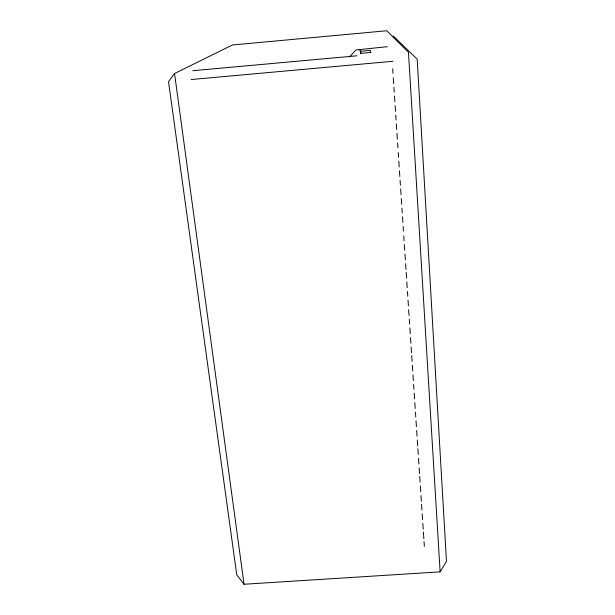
<?xml version="1.0" encoding="UTF-8"?>
<svg xmlns="http://www.w3.org/2000/svg" width="615" height="615" viewBox="0 0 615 615"><rect width="100%" height="100%" fill="white"/><g stroke="black" fill="none" stroke-linecap="round" stroke-linejoin="round"><path stroke-width="0.92" d="M440.132 571.858L408.46 52.252L386.797 30.75L232.501 44.964L174.537 73.508L168.525 81.672L236.76 574.817L244.04 584.25L440.132 571.858L446.475 561.449L417.193 59.171L393.246 35.993M349.466 56.964L355.885 49.953L387.266 46.709M371.129 52.421L360.982 53.344L360.598 51.775L360.744 53.682M192.779 70.717L356.915 55.796M191.196 79.535L392.908 61.285M174.537 73.508L244.04 584.25M360.259 51.683L360.113 49.83L360.482 51.299L370.299 50.407L370.438 52.298M392.693 68.803L392.993 73.362M393.293 77.921L393.669 83.579M393.923 87.407L394.238 92.204M394.499 96.032L394.876 101.783M395.13 105.619L395.514 111.361M395.768 115.197L396.083 119.987M396.337 123.823L396.721 129.573M396.975 133.401L397.352 139.151M397.605 142.988L397.928 147.777M398.243 152.566L398.558 157.355M398.812 161.192L399.197 166.942M399.45 170.77L399.835 176.52M400.088 180.356L400.403 185.146M400.657 188.982L401.041 194.724M401.295 198.56L401.672 204.311M401.926 208.147L402.248 212.936M402.502 216.764L402.879 222.515M403.132 226.351L403.455 231.14M403.771 235.929L404.086 240.719M404.339 244.555L404.724 250.305M404.977 254.133L405.362 259.884M405.616 263.72L405.992 269.47M406.184 272.345L406.569 278.095M406.823 281.924L407.199 287.674M407.453 291.51L407.776 296.299M408.029 300.128L408.406 305.878M408.66 309.714L409.044 315.464M409.298 319.293L409.613 324.082M409.867 327.918L410.251 333.668M410.505 337.497L410.882 343.247M411.143 347.083L411.52 352.833M411.712 355.708L412.088 361.459M412.35 365.287L412.727 371.037M412.98 374.873L413.365 380.616M413.618 384.452L413.933 389.241M414.187 393.077L414.572 398.827M414.825 402.656L415.202 408.406M415.456 412.242L415.778 417.032M416.032 420.868L416.409 426.61M416.663 430.446L417.047 436.196M417.301 440.025L417.685 445.775M417.869 448.65L418.254 454.4M418.507 458.237L418.892 463.987M419.146 467.815L419.522 473.565M419.714 476.441L420.099 482.191M420.352 486.019L420.729 491.769M420.983 495.605L421.367 501.356M421.559 504.231L421.936 509.973M422.19 513.809L422.574 519.56M422.828 523.388L423.212 529.138M423.397 532.013L423.843 538.725M424.035 541.6L424.35 546.389"/></g></svg>
